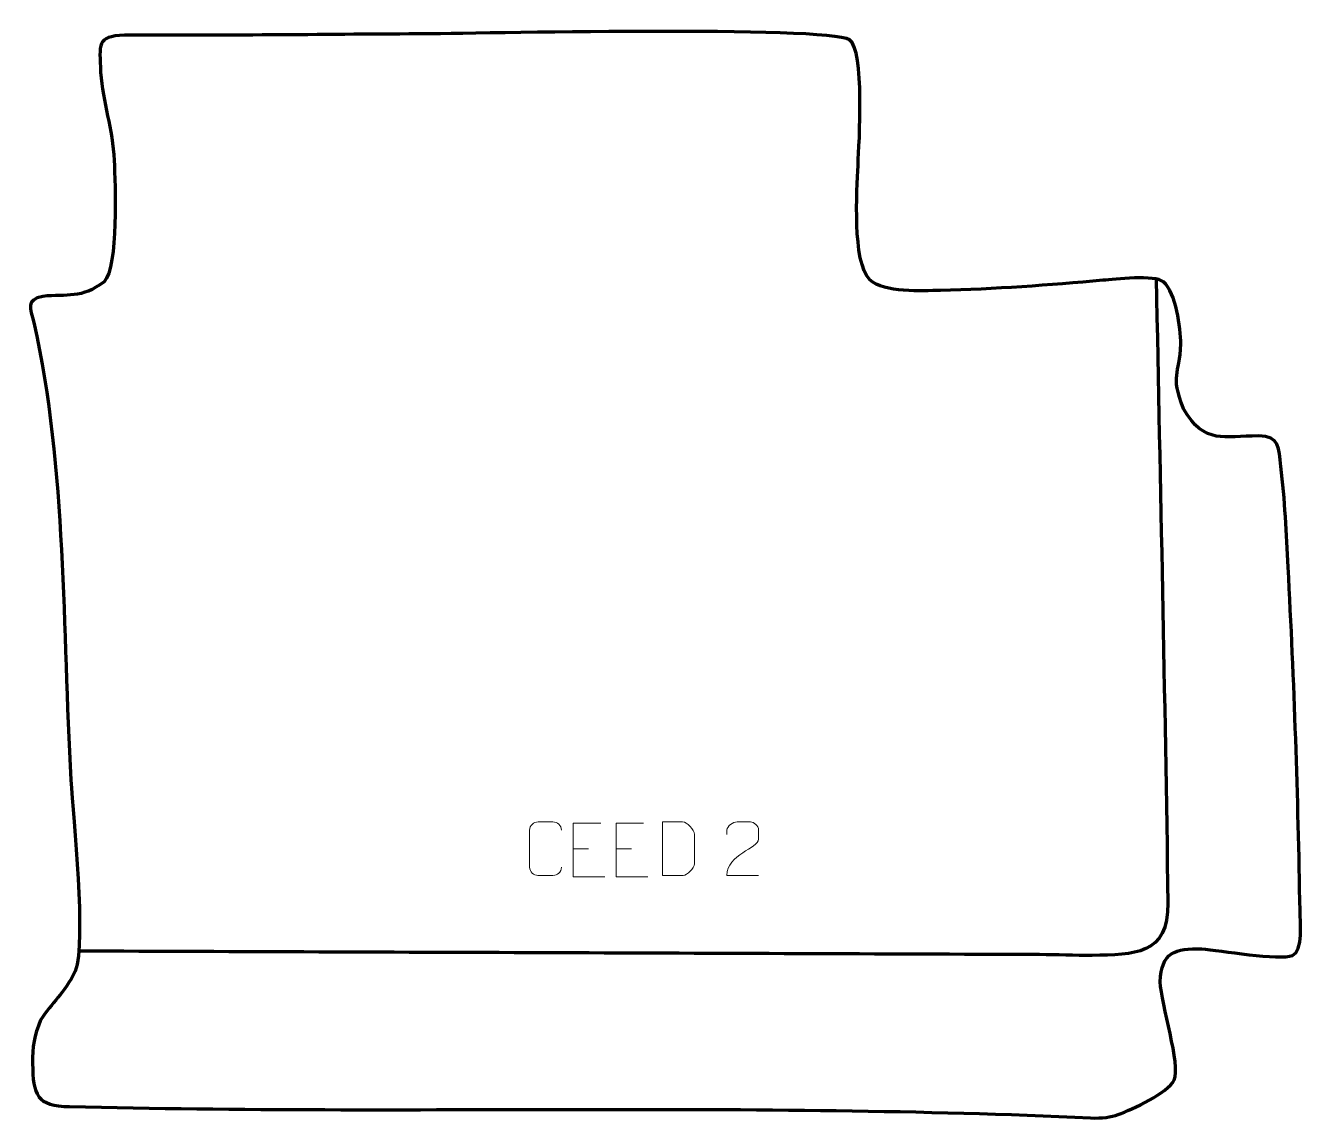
# Model space of a CAD drawing. Header units: millimetres. Extents: x -656 to -60, y 355 to 865.
import ezdxf

# ---------------------------------------------------------------- set-up
doc = ezdxf.new("R2010")
doc.units = ezdxf.units.MM
doc.header["$MEASUREMENT"] = 0
doc.layers.add('layer 2', color=7, linetype='Continuous')
doc.layers.add('layer 3', color=7, linetype='Continuous')

msp = doc.modelspace()

# ---------------------------------------------------------------- linework, layer by layer
at = {"layer": 'layer 2', "color": 140, "lineweight": 158}
msp.add_open_spline([(-128.5911, 746.3292), (-126.694, 649.3397), (-124.5149, 552.223), (-123.1472, 455.2356), (-123.1472, 455.2356), (-122.8051, 430.9787), (-139.0279, 431.101), (-158.3957, 430.8768), (-158.3957, 430.8768), (-166.6433, 430.7814), (-174.7838, 431.1232), (-183.0092, 431.2098), (-183.0092, 431.2098), (-332.2967, 431.7432), (-481.5843, 432.2967), (-630.8718, 432.8456)], degree=3, knots=[0, 0, 0, 0, 0.2, 0.2, 0.2, 0.2, 0.4, 0.4, 0.4, 0.4, 0.6, 0.6, 0.6, 0.6, 1, 1, 1, 1], dxfattribs=at)
at = {"layer": 'layer 3', "color": 242, "lineweight": 158}
msp.add_open_spline([(-648.653, 400.5677), (-643.4593, 409.1847), (-637.7333, 412.7312), (-632.5035, 423.518), (-632.5035, 423.518), (-627.3862, 437.8323), (-633.3868, 494.3841), (-634.5402, 512.7556), (-634.5402, 512.7556), (-638.6362, 582.6536), (-636.4768, 657.8063), (-651.8447, 725.9921), (-651.8447, 725.9921), (-653.6944, 732.7674), (-655.688, 736.4184), (-647.6565, 738.2291), (-647.6565, 738.2291), (-636.1421, 739.3883), (-629.6906, 736.9492), (-619.1183, 745.0237), (-619.1183, 745.0237), (-612.2995, 752.2685), (-613.9478, 790.6546), (-614.3419, 801.5606), (-614.3419, 801.5606), (-615.0163, 816.5752), (-619.746, 828.4394), (-620.7056, 842.8182), (-620.7056, 842.8182), (-621.0067, 855.8014), (-623.043, 859.3471), (-609.5819, 860.0892), (-609.5819, 860.0892), (-564.1265, 859.7531), (-518.2289, 860.418), (-472.7381, 860.6073), (-472.7381, 860.6073), (-447.5493, 860.7487), (-282.0135, 864.5255), (-271.6193, 857.8559), (-271.6193, 857.8559), (-264.3798, 853.2106), (-267.0985, 809.3728), (-267.5651, 799.9826), (-267.5651, 799.9826), (-267.5651, 799.9826), (-267.6004, 799.147), (-267.6004, 799.147), (-267.6004, 799.147), (-268.0339, 787.7546), (-270.3999, 754.4098), (-262.1193, 745.9529), (-262.1193, 745.9529), (-255.2385, 739.7132), (-237.9603, 740.8423), (-229.0834, 741.0021), (-229.0834, 741.0021), (-204.226, 741.4495), (-178.206, 743.5623), (-153.4232, 745.7032), (-153.4232, 745.7032), (-148.0728, 746.1687), (-129.1543, 748.4878), (-125.1442, 744.938), (-125.1442, 744.938), (-119.3528, 739.8114), (-117.1592, 723.5574), (-117.0715, 716.0177), (-117.0715, 716.0177), (-117.6112, 700.967), (-122.1874, 702.441), (-115.8938, 685.8088), (-115.8938, 685.8088), (-105.9172, 668.8395), (-97.0568, 673.1033), (-80.8157, 673.1015), (-80.8157, 673.1015), (-70.9587, 673.1005), (-71.4987, 667.5018), (-70.4588, 658.9123), (-70.4588, 658.9123), (-68.557, 643.2043), (-67.9285, 627.6413), (-67.0894, 611.8668), (-67.0894, 611.8668), (-64.1928, 558.9312), (-62.4231, 504.6609), (-61.527, 451.6125), (-61.527, 451.6125), (-61.4499, 446.905), (-59.9436, 432.9401), (-65.048, 430.8044), (-65.048, 430.8044), (-70.9248, 428.3456), (-99.0252, 433.228), (-107.3786, 433.8982), (-107.3786, 433.8982), (-119.6069, 434.3299), (-126.3413, 432.2841), (-126.6621, 418.4862), (-126.6621, 418.4862), (-126.4351, 408.0352), (-116.8977, 379.8663), (-120.2035, 372.7127), (-120.2035, 372.7127), (-122.969, 366.7282), (-139.925, 358.913), (-146.2627, 356.6518), (-146.2627, 356.6518), (-149.7792, 355.4837), (-153.6614, 354.8029), (-159.1779, 355.0636), (-159.1779, 355.0636), (-316.569, 362.5029), (-477.0675, 356.4463), (-635.1776, 360.325), (-635.1776, 360.325), (-650.4046, 360.6986), (-652.307, 365.6082), (-652.4162, 380.432), (-652.4162, 380.432), (-652.4744, 388.3466), (-651.7712, 393.382), (-648.653, 400.5677)], degree=3, knots=[0, 0, 0, 0, 0.03125, 0.03125, 0.03125, 0.03125, 0.0625, 0.0625, 0.0625, 0.0625, 0.09375, 0.09375, 0.09375, 0.09375, 0.125, 0.125, 0.125, 0.125, 0.15625, 0.15625, 0.15625, 0.15625, 0.1875, 0.1875, 0.1875, 0.1875, 0.21875, 0.21875, 0.21875, 0.21875, 0.25, 0.25, 0.25, 0.25, 0.28125, 0.28125, 0.28125, 0.28125, 0.3125, 0.3125, 0.3125, 0.3125, 0.34375, 0.34375, 0.34375, 0.34375, 0.375, 0.375, 0.375, 0.375, 0.40625, 0.40625, 0.40625, 0.40625, 0.4375, 0.4375, 0.4375, 0.4375, 0.46875, 0.46875, 0.46875, 0.46875, 0.5, 0.5, 0.5, 0.5, 0.53125, 0.53125, 0.53125, 0.53125, 0.5625, 0.5625, 0.5625, 0.5625, 0.59375, 0.59375, 0.59375, 0.59375, 0.625, 0.625, 0.625, 0.625, 0.65625, 0.65625, 0.65625, 0.65625, 0.6875, 0.6875, 0.6875, 0.6875, 0.71875, 0.71875, 0.71875, 0.71875, 0.75, 0.75, 0.75, 0.75, 0.78125, 0.78125, 0.78125, 0.78125, 0.8125, 0.8125, 0.8125, 0.8125, 0.84375, 0.84375, 0.84375, 0.84375, 0.875, 0.875, 0.875, 0.875, 0.90625, 0.90625, 0.90625, 0.90625, 0.9375, 0.9375, 0.9375, 0.9375, 1, 1, 1, 1], dxfattribs=at)
at = {"layer": 'layer 3', "color": 250, "lineweight": 9}
for points, knots in [([(-405.8348, 471.9567), (-405.9746, 469.6333), (-407.6518, 468.1537), (-409.7995, 468.1429), (-409.7995, 468.1429), (-412.1314, 468.1433), (-414.4633, 468.1433), (-416.7948, 468.1429), (-416.7948, 468.1429), (-418.7198, 468.0375), (-420.6919, 469.922), (-420.6807, 471.9393), (-420.6807, 471.9393), (-420.6803, 477.7094), (-420.6803, 483.4791), (-420.6807, 489.2484), (-420.6807, 489.2484), (-420.6765, 491.3865), (-418.9298, 493.1057), (-416.7774, 493.0922), (-416.7774, 493.0922), (-414.4517, 493.0922), (-412.1256, 493.0922), (-409.7995, 493.0922), (-409.7995, 493.0922), (-407.8529, 493.1277), (-405.8615, 491.6362), (-405.8348, 489.1986)], [0, 0, 0, 0, 0.125, 0.125, 0.125, 0.125, 0.25, 0.25, 0.25, 0.25, 0.375, 0.375, 0.375, 0.375, 0.5, 0.5, 0.5, 0.5, 0.625, 0.625, 0.625, 0.625, 0.75, 0.75, 0.75, 0.75, 1, 1, 1, 1]), ([(-387.552, 492.4954), (-387.552, 492.4954), (-400.4259, 492.4954), (-400.4259, 492.4954), (-400.4259, 492.4954), (-400.4259, 492.4954), (-400.4259, 467.5418), (-400.4259, 467.5418), (-400.4259, 467.5418), (-400.4259, 467.5418), (-385.5601, 467.5418), (-385.5601, 467.5418)], [0, 0, 0, 0, 0.25, 0.25, 0.25, 0.25, 0.5, 0.5, 0.5, 0.5, 1, 1, 1, 1]), ([(-367.552, 492.4954), (-367.552, 492.4954), (-380.4259, 492.4954), (-380.4259, 492.4954), (-380.4259, 492.4954), (-380.4259, 492.4954), (-380.4259, 467.5418), (-380.4259, 467.5418), (-380.4259, 467.5418), (-380.4259, 467.5418), (-365.5601, 467.5418), (-365.5601, 467.5418)], [0, 0, 0, 0, 0.25, 0.25, 0.25, 0.25, 0.5, 0.5, 0.5, 0.5, 1, 1, 1, 1]), ([(-358.7307, 468.1688), (-356.3989, 468.1692), (-351.4487, 468.1452), (-349.1172, 468.1449), (-349.1172, 468.1449), (-347.1922, 468.0395), (-343.8736, 471.5811), (-343.8848, 473.5984), (-343.8848, 473.5984), (-343.8852, 479.3685), (-343.8852, 481.5382), (-343.8848, 487.3075), (-343.8848, 487.3075), (-343.8891, 489.4456), (-347.2636, 493.1057), (-349.416, 493.0922), (-349.416, 493.0922), (-351.7417, 493.0922), (-356.466, 493.0922), (-358.7921, 493.0922), (-358.7921, 493.0922), (-358.7917, 487.3453), (-358.7304, 473.9161), (-358.7307, 468.1688)], [0, 0, 0, 0, 0.14285714, 0.14285714, 0.14285714, 0.14285714, 0.28571429, 0.28571429, 0.28571429, 0.28571429, 0.42857143, 0.42857143, 0.42857143, 0.42857143, 0.57142857, 0.57142857, 0.57142857, 0.57142857, 0.71428571, 0.71428571, 0.71428571, 0.71428571, 1, 1, 1, 1]), ([(-313.967, 468.1303), (-318.8814, 468.1306), (-323.7958, 468.1306), (-328.7099, 468.1303), (-328.7099, 468.1303), (-328.7099, 478.0626), (-314.0589, 480.7038), (-313.967, 485.0141), (-313.967, 485.0141), (-313.9673, 486.4382), (-313.9673, 487.8619), (-313.967, 489.2852), (-313.967, 489.2852), (-313.9839, 491.3623), (-316.1067, 493.0871), (-317.7777, 493.1044), (-317.7777, 493.1044), (-319.8509, 493.104), (-321.9238, 493.104), (-323.9962, 493.1044), (-323.9962, 493.1044), (-325.8183, 493.1209), (-328.643, 491.3288), (-328.7099, 489.2352), (-328.7099, 489.2352), (-328.7099, 489.2352), (-328.7099, 487.1804), (-328.7099, 487.1804)], [0, 0, 0, 0, 0.125, 0.125, 0.125, 0.125, 0.25, 0.25, 0.25, 0.25, 0.375, 0.375, 0.375, 0.375, 0.5, 0.5, 0.5, 0.5, 0.625, 0.625, 0.625, 0.625, 0.75, 0.75, 0.75, 0.75, 1, 1, 1, 1])]:
    msp.add_open_spline(points, degree=3, knots=knots, dxfattribs=at)
for points in [[(-400.4259, 480.6157), (-400.4259, 480.6157), (-393.2578, 480.6157), (-393.2578, 480.6157)], [(-380.4259, 480.6157), (-380.4259, 480.6157), (-373.2578, 480.6157), (-373.2578, 480.6157)]]:
    msp.add_open_spline(points, degree=3, dxfattribs=at)

doc.saveas('drawing.dxf')
